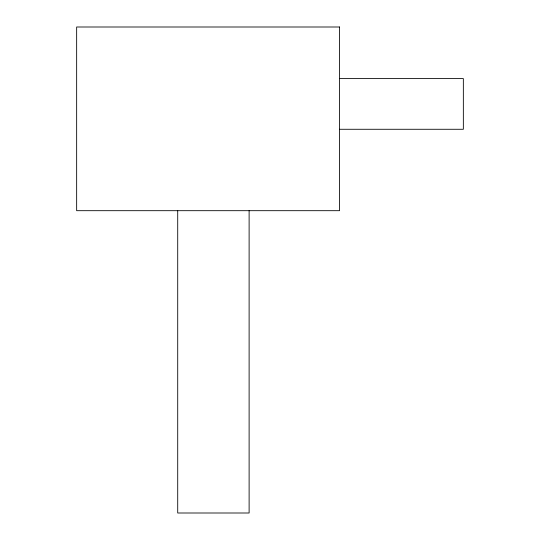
<?xml version="1.0" encoding="UTF-8"?>
<svg xmlns="http://www.w3.org/2000/svg" width="540" height="540" viewBox="0 0 540 540"><rect width="100%" height="100%" fill="white"/><g stroke="black" fill="none" stroke-linecap="round" stroke-linejoin="round"><path stroke-width="0.81" d="M339.545 78.597L463.347 78.597L463.347 129.276L339.545 129.276M249.116 210.688L249.116 513L177.714 513L177.714 210.688M339.545 27L76.653 27L76.653 210.688L339.545 210.688L339.545 27"/></g></svg>
